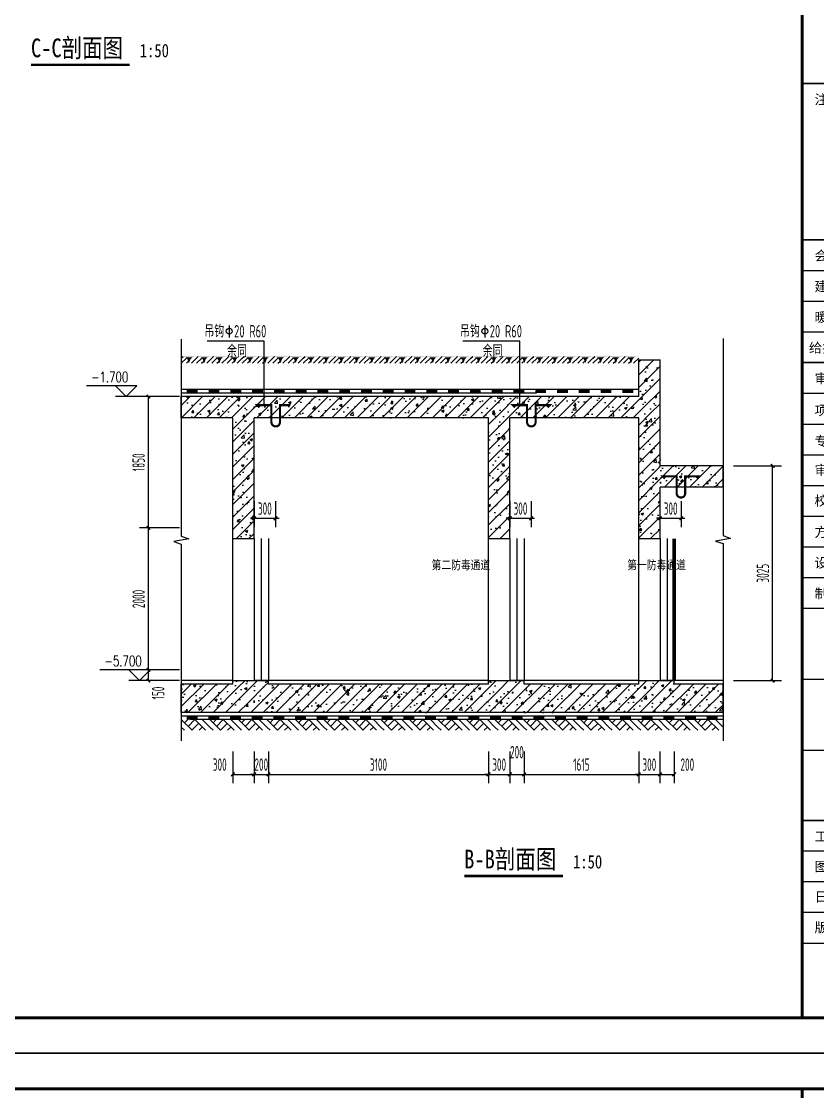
# Model space of a CAD drawing. Extents: x -473190 to 2138458, y -81875 to 2633646.
# Drawn here: x 1333518 to 1344730, y -23014 to -7941 of the extents above; entities that cross this region are included whole.
import ezdxf

# ---------------------------------------------------------------- set-up
doc = ezdxf.new("R2010")
doc.units = 0
doc.header["$LTSCALE"] = 1000
for name, color, linetype in [('$0$填充', 8, 'Continuous'), ('A_PLAN_DETAIL_zx', 41, 'Continuous'), ('DIM_ELEV', 3, 'Continuous'), ('DIM_LEAD', 3, 'Continuous'), ('DIM_SYMB', 3, 'Continuous'), ('ECA_TK', 7, 'Continuous'), ('PUB_DIM', 3, 'Continuous'), ('PUB_HATCH', 8, 'Continuous'), ('PUB_TEXT', 7, 'Continuous'), ('RF-M', 4, 'Continuous'), ('RF-QT', 30, 'Continuous'), ('SURFACE', 6, 'Continuous'), ('tk', 7, 'Continuous'), ('可见线', 7, 'Continuous')]:
    doc.layers.add(name, color=color, linetype=linetype)
doc.layers.add('RF-WZ', color=110, linetype='Continuous', lineweight=0)
doc.styles.add('_TCH_DIM', font='SIMPLEX', dxfattribs={"bigfont": 'GBCBIG'})
doc.styles.add('_TCH_DIM_T3', font='tssdeng.shx', dxfattribs={"width": 0.564706, "bigfont": '@@@tssdchn.shx'})
doc.styles.add('KING-1', font='GBENOR', dxfattribs={"bigfont": 'GBCBIG'})
doc.styles.add('SUNTXT', font='', dxfattribs={"height": 2.5})
doc.styles.add('TYDG_01', font='', dxfattribs={"width": 0.8})
doc.styles.add('TYDG_02', font='TSSDENG', dxfattribs={"width": 0.8, "bigfont": 'TSSDCHN'})
doc.styles.get('SUNTXT').set_extended_font_data('SimSun')
doc.styles.get('TYDG_01').set_extended_font_data('SimSun')
doc.dimstyles.new('_TCH_ARCH&&50', dxfattribs={"dimtxt": 175, "dimasz": 50, "dimexe": 125, "dimexo": 150, "dimgap": 50, "dimtad": 1, "dimdec": 0, "dimzin": 0, "dimdsep": 46, "dimtxsty": '_TCH_DIM_T3', "dimblk": 'ARCHTICK', "dimcen": 0.09, "dimclrt": 7, "dimazin": 2, "dimtfac": 1, "dimtdec": 0, "dimtix": 1, "dimtmove": 2, "dimatfit": 3, "dimfxl": 0, "dimtolj": 1, "dimtzin": 0, "dimarcsym": 0})
pattern_1 = [(45, (-477544.96, -71625.69), (-88.388348, 88.388348), []), (50, (-477544.96, -71625.7), (358.63009, -31.376067), [37.5, -412.5]), (355, (-477544.96, -71625.7), (-69.37567, 376.09607), [30, -330]), (100.4514, (-477515.08, -71628.3), (289.25469, 344.71977), [31.870095, -350.571056]), (46.1842, (-477544.96, -71525.7), (533.62052, -82.75951), [56.25, -618.75]), (96.6356, (-477500.5, -71532.6), (467.33135, 487.05894), [47.80514, -525.8565]), (351.1842, (-477544.96, -71525.7), (467.33097, 487.0593), [45, -495]), (21, (-477494.96, -71550.7), (298.453526, -201.309445), [37.5, -412.5]), (326, (-477494.96, -71550.7), (121.657666, 362.57502), [30, -330]), (71.4514, (-477470.1, -71567.47), (420.111314, 161.26525), [31.870095, -350.571056]), (37.5, (-477544.96, -71625.69), (6.079928, 166.446927), [0, -326, 0, -335, 0, -331.25]), (7.5, (-477544.96, -71625.69), (131.534769, 197.205856), [0, -191, 0, -318.5, 0, -126.25]), (327.5, (-477656.46, -71625.69), (266.911218, -11.277436), [0, -125, 0, -390, 0, -517.5]), (317.5, (-477706.46, -71625.7), (291.593085, 50.05249), [0, -162.5, 0, -259, 0, -367.5])]

# ---------------------------------------------------------------- blocks, each defined once
blk = doc.blocks.new('10B_A1E图框')
blk.add_line((765, 184), (765, 584))
blk.add_line((765, 184), (765, 584))
blk.add_line((765, 184), (765, 584))
at = {"layer": 'ECA_TK'}
for p, q in [((765, 220.51), (831, 220.51)), ((765, 211.86), (831, 211.86)), ((765, 203.21), (831, 203.21)), ((765, 185.91), (831, 185.91)), ((765, 177.26), (831, 177.26)), ((765, 168.61), (831, 168.61)), ((765, 159.96), (831, 159.96)), ((765, 151.31), (831, 151.31)), ((765, 142.66), (831, 142.66)), ((765, 134.01), (831, 134.01)), ((765, 125.36), (831, 125.36)), ((765, 105.36), (831, 105.36)), ((765, 85.36), (831, 85.36)), ((831, 56.92), (765, 56.92)), ((831, 48.27), (765, 48.27)), ((831, 39.62), (765, 39.62)), ((831, 30.97), (765, 30.97))]:
    blk.add_line(p, q, dxfattribs=at)
blk.add_lwpolyline([(0, 0), (841, 0), (841, 594), (0, 594)], close=True, dxfattribs=at)
at = {"layer": 'ECA_TK', "const_width": 0.8}
blk.add_lwpolyline([(831, 10), (831, 584), (18, 584), (18, 10)], close=True, dxfattribs=at)
at = {"layer": 'ECA_TK'}
for points, const_width in [([(765, 10), (765, 584)], 0.8), ([(765, 273.16), (831, 273.16)], 0.5), ([(765, 229.16), (831, 229.16)], 0.5), ([(765, 194.56), (831, 194.56)], 0.5), ([(831, 65.57), (765, 65.57)], 0.5)]:
    blk.add_lwpolyline(points, dxfattribs=dict(at, const_width=const_width))
at = {"layer": 'ECA_TK', "linetype": 'Continuous', "style": 'SUNTXT'}
for s, height, p in [('注册建筑师/注册结构师   资质章', 2.7342, (768.5, 267.3)), ('会签', 2.734, (768.5, 223.3)), ('建筑', 2.734, (768.5, 214.65)), ('暖通', 2.734, (768.5, 206)), ('给排水', 2.734, (766.9, 197.35)), ('审    定', 2.734, (768.5, 188.7)), ('项目负责', 2.734, (768.5, 179.74)), ('专业负责', 2.734, (768.5, 171.09)), ('审    核', 2.734, (768.5, 162.93)), ('校    核', 2.734, (768.5, 154.28)), ('方案设计', 2.734, (768.5, 145.45)), ('设    计', 2.734, (768.5, 136.8)), ('制    图', 2.734, (768.5, 128.15)), ('工号', 2.734, (768.5, 59.71)), ('图号', 2.734, (768.5, 51.23)), ('日期', 2.734, (768.5, 42.72)), ('版本', 2.734, (768.5, 34.07))]:
    blk.add_text(s, height=height, dxfattribs=at).set_placement(p)
blk = doc.blocks.new('_ArchTick')
at = {"color": 0, "linetype": 'ByBlock', "const_width": 0.4}
blk.add_lwpolyline([(-0.5, -0.5), (0.5, 0.5)], dxfattribs=at)
blk = doc.blocks.new('*D1783')
at = {"layer": 'Defpoints', "color": 0, "transparency": 16777216}
for p in [(1343398, -14201), (1344097, -14201), (1343398, -17226)]:
    blk.add_point(p, dxfattribs=at)
at = {"layer": 'PUB_DIM', "color": 0, "lineweight": -2, "transparency": 16777216}
for p, q in [((1343548, -14201), (1344222, -14201)), ((1344097, -17226), (1344097, -14201)), ((1343548, -17226), (1344222, -17226))]:
    blk.add_line(p, q, dxfattribs=at)
at = {"layer": 'PUB_DIM', "color": 0, "lineweight": -2, "transparency": 16777216, "xscale": 50, "yscale": 50, "zscale": 50}
for p, rotation in [((1344097, -14201), 90), ((1344097, -17226), 270)]:
    blk.add_blockref('_ArchTick', p, dxfattribs=dict(at, rotation=rotation))
at = {"layer": 'PUB_DIM', "color": 7, "transparency": 16777216, "insert": (1343960, -15713), "char_height": 175, "attachment_point": 5, "rotation": 90, "style": '_TCH_DIM_T3'}
blk.add_mtext('\\A1;3025', dxfattribs=at)
blk = doc.blocks.new('*D1784')
at = {"layer": 'Defpoints', "color": 0, "transparency": 16777216}
for p in [(1342511, -14550), (1342811, -14550), (1342811, -14940)]:
    blk.add_point(p, dxfattribs=at)
at = {"layer": 'PUB_DIM', "color": 0, "lineweight": -2, "transparency": 16777216}
for p, q in [((1342511, -14700), (1342511, -15065)), ((1342811, -14700), (1342811, -15065)), ((1342511, -14940), (1342461, -14940)), ((1342511, -14940), (1342811, -14940)), ((1342811, -14940), (1342861, -14940))]:
    blk.add_line(p, q, dxfattribs=at)
at = {"layer": 'PUB_DIM', "color": 0, "lineweight": -2, "transparency": 16777216, "xscale": 50, "yscale": 50, "zscale": 50}
blk.add_blockref('_ArchTick', (1342511, -14940), dxfattribs=at)
at = {"layer": 'PUB_DIM', "color": 0, "lineweight": -2, "transparency": 16777216, "xscale": 50, "yscale": 50, "zscale": 50, "rotation": 180}
blk.add_blockref('_ArchTick', (1342811, -14940), dxfattribs=at)
at = {"layer": 'PUB_DIM', "color": 7, "transparency": 16777216, "insert": (1342661, -14803), "char_height": 175, "attachment_point": 5, "style": '_TCH_DIM_T3'}
blk.add_mtext('\\A1;300', dxfattribs=at)
blk = doc.blocks.new('*D2228')
at = {"layer": 'Defpoints', "color": 0, "transparency": 16777216}
for p in [(1340396, -14550), (1340696, -14550), (1340696, -14940)]:
    blk.add_point(p, dxfattribs=at)
at = {"layer": 'PUB_DIM', "color": 0, "lineweight": -2, "transparency": 16777216}
for p, q in [((1340396, -14700), (1340396, -15065)), ((1340696, -14700), (1340696, -15065)), ((1340396, -14940), (1340346, -14940)), ((1340396, -14940), (1340696, -14940)), ((1340696, -14940), (1340746, -14940))]:
    blk.add_line(p, q, dxfattribs=at)
at = {"layer": 'PUB_DIM', "color": 0, "lineweight": -2, "transparency": 16777216, "xscale": 50, "yscale": 50, "zscale": 50}
blk.add_blockref('_ArchTick', (1340396, -14940), dxfattribs=at)
at = {"layer": 'PUB_DIM', "color": 0, "lineweight": -2, "transparency": 16777216, "xscale": 50, "yscale": 50, "zscale": 50, "rotation": 180}
blk.add_blockref('_ArchTick', (1340696, -14940), dxfattribs=at)
at = {"layer": 'PUB_DIM', "color": 7, "transparency": 16777216, "insert": (1340546, -14803), "char_height": 175, "attachment_point": 5, "style": '_TCH_DIM_T3'}
blk.add_mtext('\\A1;300', dxfattribs=at)
blk = doc.blocks.new('*D2229')
at = {"layer": 'Defpoints', "color": 0, "transparency": 16777216}
for p in [(1336796, -14550), (1337096, -14550), (1337096, -14940)]:
    blk.add_point(p, dxfattribs=at)
at = {"layer": 'PUB_DIM', "color": 0, "lineweight": -2, "transparency": 16777216}
for p, q in [((1336796, -14700), (1336796, -15065)), ((1337096, -14700), (1337096, -15065)), ((1336796, -14940), (1336746, -14940)), ((1336796, -14940), (1337096, -14940)), ((1337096, -14940), (1337146, -14940))]:
    blk.add_line(p, q, dxfattribs=at)
at = {"layer": 'PUB_DIM', "color": 0, "lineweight": -2, "transparency": 16777216, "xscale": 50, "yscale": 50, "zscale": 50}
blk.add_blockref('_ArchTick', (1336796, -14940), dxfattribs=at)
at = {"layer": 'PUB_DIM', "color": 0, "lineweight": -2, "transparency": 16777216, "xscale": 50, "yscale": 50, "zscale": 50, "rotation": 180}
blk.add_blockref('_ArchTick', (1337096, -14940), dxfattribs=at)
at = {"layer": 'PUB_DIM', "color": 7, "transparency": 16777216, "insert": (1336946, -14803), "char_height": 175, "attachment_point": 5, "style": '_TCH_DIM_T3'}
blk.add_mtext('\\A1;300', dxfattribs=at)
blk = doc.blocks.new('*D2230')
at = {"layer": 'Defpoints', "color": 0, "transparency": 16777216}
for p in [(1342511, -18076), (1342711, -18076), (1342711, -18546)]:
    blk.add_point(p, dxfattribs=at)
at = {"layer": 'PUB_DIM', "color": 0, "lineweight": -2, "transparency": 16777216}
for p, q in [((1342511, -18226), (1342511, -18671)), ((1342711, -18226), (1342711, -18671)), ((1342511, -18546), (1342711, -18546))]:
    blk.add_line(p, q, dxfattribs=at)
at = {"layer": 'PUB_DIM', "color": 0, "lineweight": -2, "transparency": 16777216, "xscale": 50, "yscale": 50, "zscale": 50, "rotation": 180}
blk.add_blockref('_ArchTick', (1342511, -18546), dxfattribs=at)
at = {"layer": 'PUB_DIM', "color": 0, "lineweight": -2, "transparency": 16777216, "xscale": 50, "yscale": 50, "zscale": 50}
blk.add_blockref('_ArchTick', (1342711, -18546), dxfattribs=at)
at = {"layer": 'PUB_DIM', "color": 7, "transparency": 16777216, "insert": (1342896, -18409), "char_height": 175, "attachment_point": 5, "style": '_TCH_DIM_T3'}
blk.add_mtext('\\A1;200', dxfattribs=at)
blk = doc.blocks.new('*D2231')
at = {"layer": 'Defpoints', "color": 0, "transparency": 16777216}
for p in [(1342211, -18076), (1342511, -18076), (1342511, -18546)]:
    blk.add_point(p, dxfattribs=at)
at = {"layer": 'PUB_DIM', "color": 0, "lineweight": -2, "transparency": 16777216}
for p, q in [((1342211, -18226), (1342211, -18671)), ((1342511, -18226), (1342511, -18671)), ((1342211, -18546), (1342161, -18546)), ((1342211, -18546), (1342511, -18546)), ((1342511, -18546), (1342561, -18546))]:
    blk.add_line(p, q, dxfattribs=at)
at = {"layer": 'PUB_DIM', "color": 0, "lineweight": -2, "transparency": 16777216, "xscale": 50, "yscale": 50, "zscale": 50}
blk.add_blockref('_ArchTick', (1342211, -18546), dxfattribs=at)
at = {"layer": 'PUB_DIM', "color": 0, "lineweight": -2, "transparency": 16777216, "xscale": 50, "yscale": 50, "zscale": 50, "rotation": 180}
blk.add_blockref('_ArchTick', (1342511, -18546), dxfattribs=at)
at = {"layer": 'PUB_DIM', "color": 7, "transparency": 16777216, "insert": (1342361, -18409), "char_height": 175, "attachment_point": 5, "style": '_TCH_DIM_T3'}
blk.add_mtext('\\A1;300', dxfattribs=at)
blk = doc.blocks.new('*D2232')
at = {"layer": 'Defpoints', "color": 0, "transparency": 16777216}
for p in [(1340596, -18076), (1342211, -18076), (1342211, -18546)]:
    blk.add_point(p, dxfattribs=at)
at = {"layer": 'PUB_DIM', "color": 0, "lineweight": -2, "transparency": 16777216}
for p, q in [((1340596, -18226), (1340596, -18671)), ((1342211, -18226), (1342211, -18671)), ((1340596, -18546), (1342211, -18546))]:
    blk.add_line(p, q, dxfattribs=at)
at = {"layer": 'PUB_DIM', "color": 0, "lineweight": -2, "transparency": 16777216, "xscale": 50, "yscale": 50, "zscale": 50, "rotation": 180}
blk.add_blockref('_ArchTick', (1340596, -18546), dxfattribs=at)
at = {"layer": 'PUB_DIM', "color": 0, "lineweight": -2, "transparency": 16777216, "xscale": 50, "yscale": 50, "zscale": 50}
blk.add_blockref('_ArchTick', (1342211, -18546), dxfattribs=at)
at = {"layer": 'PUB_DIM', "color": 7, "transparency": 16777216, "insert": (1341404, -18409), "char_height": 175, "attachment_point": 5, "style": '_TCH_DIM_T3'}
blk.add_mtext('\\A1;1615', dxfattribs=at)
blk = doc.blocks.new('*D2233')
at = {"layer": 'Defpoints', "color": 0, "transparency": 16777216}
for p in [(1340396, -18076), (1340596, -18076), (1340596, -18546)]:
    blk.add_point(p, dxfattribs=at)
at = {"layer": 'PUB_DIM', "color": 0, "lineweight": -2, "transparency": 16777216}
for p, q in [((1340396, -18226), (1340396, -18671)), ((1340596, -18226), (1340596, -18671)), ((1340396, -18546), (1340596, -18546))]:
    blk.add_line(p, q, dxfattribs=at)
at = {"layer": 'PUB_DIM', "color": 0, "lineweight": -2, "transparency": 16777216, "xscale": 50, "yscale": 50, "zscale": 50, "rotation": 180}
blk.add_blockref('_ArchTick', (1340396, -18546), dxfattribs=at)
at = {"layer": 'PUB_DIM', "color": 0, "lineweight": -2, "transparency": 16777216, "xscale": 50, "yscale": 50, "zscale": 50}
blk.add_blockref('_ArchTick', (1340596, -18546), dxfattribs=at)
at = {"layer": 'PUB_DIM', "color": 7, "transparency": 16777216, "insert": (1340496, -18234), "char_height": 175, "attachment_point": 5, "style": '_TCH_DIM_T3'}
blk.add_mtext('\\A1;200', dxfattribs=at)
blk = doc.blocks.new('*D2234')
at = {"layer": 'Defpoints', "color": 0, "transparency": 16777216}
for p in [(1340096, -18076), (1340396, -18076), (1340396, -18546)]:
    blk.add_point(p, dxfattribs=at)
at = {"layer": 'PUB_DIM', "color": 0, "lineweight": -2, "transparency": 16777216}
for p, q in [((1340096, -18226), (1340096, -18671)), ((1340396, -18226), (1340396, -18671)), ((1340096, -18546), (1340046, -18546)), ((1340096, -18546), (1340396, -18546)), ((1340396, -18546), (1340446, -18546))]:
    blk.add_line(p, q, dxfattribs=at)
at = {"layer": 'PUB_DIM', "color": 0, "lineweight": -2, "transparency": 16777216, "xscale": 50, "yscale": 50, "zscale": 50}
blk.add_blockref('_ArchTick', (1340096, -18546), dxfattribs=at)
at = {"layer": 'PUB_DIM', "color": 0, "lineweight": -2, "transparency": 16777216, "xscale": 50, "yscale": 50, "zscale": 50, "rotation": 180}
blk.add_blockref('_ArchTick', (1340396, -18546), dxfattribs=at)
at = {"layer": 'PUB_DIM', "color": 7, "transparency": 16777216, "insert": (1340246, -18409), "char_height": 175, "attachment_point": 5, "style": '_TCH_DIM_T3'}
blk.add_mtext('\\A1;300', dxfattribs=at)
blk = doc.blocks.new('*D2235')
at = {"layer": 'Defpoints', "color": 0, "transparency": 16777216}
for p in [(1336996, -18076), (1340096, -18076), (1340096, -18546)]:
    blk.add_point(p, dxfattribs=at)
at = {"layer": 'PUB_DIM', "color": 0, "lineweight": -2, "transparency": 16777216}
for p, q in [((1336996, -18226), (1336996, -18671)), ((1340096, -18226), (1340096, -18671)), ((1336996, -18546), (1340096, -18546))]:
    blk.add_line(p, q, dxfattribs=at)
at = {"layer": 'PUB_DIM', "color": 0, "lineweight": -2, "transparency": 16777216, "xscale": 50, "yscale": 50, "zscale": 50, "rotation": 180}
blk.add_blockref('_ArchTick', (1336996, -18546), dxfattribs=at)
at = {"layer": 'PUB_DIM', "color": 0, "lineweight": -2, "transparency": 16777216, "xscale": 50, "yscale": 50, "zscale": 50}
blk.add_blockref('_ArchTick', (1340096, -18546), dxfattribs=at)
at = {"layer": 'PUB_DIM', "color": 7, "transparency": 16777216, "insert": (1338546, -18409), "char_height": 175, "attachment_point": 5, "style": '_TCH_DIM_T3'}
blk.add_mtext('\\A1;3100', dxfattribs=at)
blk = doc.blocks.new('*D2236')
at = {"layer": 'Defpoints', "color": 0, "transparency": 16777216}
for p in [(1336796, -18076), (1336996, -18076), (1336996, -18546)]:
    blk.add_point(p, dxfattribs=at)
at = {"layer": 'PUB_DIM', "color": 0, "lineweight": -2, "transparency": 16777216}
for p, q in [((1336796, -18226), (1336796, -18671)), ((1336996, -18226), (1336996, -18671)), ((1336796, -18546), (1336746, -18546)), ((1336796, -18546), (1336996, -18546)), ((1336996, -18546), (1337046, -18546))]:
    blk.add_line(p, q, dxfattribs=at)
at = {"layer": 'PUB_DIM', "color": 0, "lineweight": -2, "transparency": 16777216, "xscale": 50, "yscale": 50, "zscale": 50}
blk.add_blockref('_ArchTick', (1336796, -18546), dxfattribs=at)
at = {"layer": 'PUB_DIM', "color": 0, "lineweight": -2, "transparency": 16777216, "xscale": 50, "yscale": 50, "zscale": 50, "rotation": 180}
blk.add_blockref('_ArchTick', (1336996, -18546), dxfattribs=at)
at = {"layer": 'PUB_DIM', "color": 7, "transparency": 16777216, "insert": (1336896, -18409), "char_height": 175, "attachment_point": 5, "style": '_TCH_DIM_T3'}
blk.add_mtext('\\A1;200', dxfattribs=at)
blk = doc.blocks.new('*D2237')
at = {"layer": 'Defpoints', "color": 0, "transparency": 16777216}
for p in [(1336496, -18076), (1336796, -18076), (1336796, -18546)]:
    blk.add_point(p, dxfattribs=at)
at = {"layer": 'PUB_DIM', "color": 0, "lineweight": -2, "transparency": 16777216}
for p, q in [((1336496, -18226), (1336496, -18671)), ((1336796, -18226), (1336796, -18671)), ((1336496, -18546), (1336796, -18546))]:
    blk.add_line(p, q, dxfattribs=at)
at = {"layer": 'PUB_DIM', "color": 0, "lineweight": -2, "transparency": 16777216, "xscale": 50, "yscale": 50, "zscale": 50, "rotation": 180}
blk.add_blockref('_ArchTick', (1336496, -18546), dxfattribs=at)
at = {"layer": 'PUB_DIM', "color": 0, "lineweight": -2, "transparency": 16777216, "xscale": 50, "yscale": 50, "zscale": 50}
blk.add_blockref('_ArchTick', (1336796, -18546), dxfattribs=at)
at = {"layer": 'PUB_DIM', "color": 7, "transparency": 16777216, "insert": (1336311, -18409), "char_height": 175, "attachment_point": 5, "style": '_TCH_DIM_T3'}
blk.add_mtext('\\A1;300', dxfattribs=at)
blk = doc.blocks.new('*D2238')
at = {"layer": 'Defpoints', "color": 0, "transparency": 16777216}
for p in [(1335306, -13226), (1335896, -13226), (1335896, -15076)]:
    blk.add_point(p, dxfattribs=at)
at = {"layer": 'PUB_DIM', "color": 0, "lineweight": -2, "transparency": 16777216}
for p, q in [((1335746, -13226), (1335181, -13226)), ((1335306, -15076), (1335306, -13226)), ((1335746, -15076), (1335181, -15076))]:
    blk.add_line(p, q, dxfattribs=at)
at = {"layer": 'PUB_DIM', "color": 0, "lineweight": -2, "transparency": 16777216, "xscale": 50, "yscale": 50, "zscale": 50}
for p, rotation in [((1335306, -13226), 90), ((1335306, -15076), 270)]:
    blk.add_blockref('_ArchTick', p, dxfattribs=dict(at, rotation=rotation))
at = {"layer": 'PUB_DIM', "color": 7, "transparency": 16777216, "insert": (1335169, -14151), "char_height": 175, "attachment_point": 5, "rotation": 90, "style": '_TCH_DIM_T3'}
blk.add_mtext('\\A1;1850', dxfattribs=at)
blk = doc.blocks.new('*D2239')
at = {"layer": 'Defpoints', "color": 0, "transparency": 16777216}
for p in [(1335306, -15076), (1335896, -15076), (1335896, -17076)]:
    blk.add_point(p, dxfattribs=at)
at = {"layer": 'PUB_DIM', "color": 0, "lineweight": -2, "transparency": 16777216}
for p, q in [((1335746, -15076), (1335181, -15076)), ((1335306, -17076), (1335306, -15076)), ((1335746, -17076), (1335181, -17076))]:
    blk.add_line(p, q, dxfattribs=at)
at = {"layer": 'PUB_DIM', "color": 0, "lineweight": -2, "transparency": 16777216, "xscale": 50, "yscale": 50, "zscale": 50}
for p, rotation in [((1335306, -15076), 90), ((1335306, -17076), 270)]:
    blk.add_blockref('_ArchTick', p, dxfattribs=dict(at, rotation=rotation))
at = {"layer": 'PUB_DIM', "color": 7, "transparency": 16777216, "insert": (1335169, -16076), "char_height": 175, "attachment_point": 5, "rotation": 90, "style": '_TCH_DIM_T3'}
blk.add_mtext('\\A1;2000', dxfattribs=at)
blk = doc.blocks.new('*D2240')
at = {"layer": 'Defpoints', "color": 0, "transparency": 16777216}
for p in [(1335306, -17076), (1335896, -17076), (1335896, -17226)]:
    blk.add_point(p, dxfattribs=at)
at = {"layer": 'PUB_DIM', "color": 0, "lineweight": -2, "transparency": 16777216}
for p, q in [((1335746, -17076), (1335181, -17076)), ((1335306, -17226), (1335306, -17076)), ((1335746, -17226), (1335181, -17226))]:
    blk.add_line(p, q, dxfattribs=at)
at = {"layer": 'PUB_DIM', "color": 0, "lineweight": -2, "transparency": 16777216, "xscale": 50, "yscale": 50, "zscale": 50}
for p, rotation in [((1335306, -17076), 90), ((1335306, -17226), 270)]:
    blk.add_blockref('_ArchTick', p, dxfattribs=dict(at, rotation=rotation))
at = {"layer": 'PUB_DIM', "color": 7, "transparency": 16777216, "insert": (1335444, -17401), "char_height": 175, "attachment_point": 5, "rotation": 90, "style": '_TCH_DIM_T3'}
blk.add_mtext('\\A1;150', dxfattribs=at)
blk = doc.blocks.new('$LinePat$防水层2')
at = {"color": 0}
blk.add_line((0, 0), (600, 0), dxfattribs=at)
blk.add_solid([(150, 0), (450, 0), (150, -100), (450, -100)], dxfattribs=at)
blk = doc.blocks.new('$LinePat$素土夯实')
at = {"color": 0}
for p, q in [((0, -210), (210, 0)), ((120, -300), (420, 0)), ((420, 0), (608, -188)), ((495, -300), (795, 0)), ((615, 0), (705, -90)), ((210, -210), (300, -300)), ((315, -105), (502, -293)), ((705, -300), (795, -210))]:
    blk.add_line(p, q, dxfattribs=at)
blk = doc.blocks.new('$LinePat$自然土壤')
at = {"color": 0}
for p, q in [((0, -90), (71, -19)), ((0, -300), (211, -89)), ((210, -300), (286, -224)), ((420, -300), (630, -90))]:
    blk.add_line(p, q, dxfattribs=at)
for points in [[(0, 0), (630, 0), (168, -45), (462, -45)], [(168, -45), (462, -45), (252, -132), (378, -132)], [(252, -132), (378, -132), (315, -300)]]:
    blk.add_solid(points, dxfattribs=at)

msp = doc.modelspace()

# ---------------------------------------------------------------- hatches: boundary and pattern name
at = {"layer": 'PUB_HATCH'}
h = msp.add_hatch(dxfattribs=at)
h.set_pattern_fill('钢筋混凝土', color=256, scale=50, style=0)
h.set_pattern_definition(pattern_1)
h.paths.add_polyline_path([(1342311.2, -13425.8), (1342511.2, -13525.8), (1342511.2, -12705.6), (1342211.2, -12705.6), (1342211.2, -13225.8)])
h = msp.add_hatch(dxfattribs=at)
h.set_pattern_fill('钢筋混凝土', color=256, scale=50, style=0)
h.set_pattern_definition(pattern_1)
h.paths.add_polyline_path([(1336596.1, -13425.8), (1336496.1, -13225.8), (1335770.1, -13225.8), (1335770.1, -13525.8), (1336496.1, -13525.8)])
h = msp.add_hatch(dxfattribs=at)
h.set_pattern_fill('钢筋混凝土', color=256, scale=50, style=0)
h.set_pattern_definition(pattern_1)
h.paths.add_polyline_path([(1340196.1, -13425.8), (1340096.1, -13225.8), (1336496.1, -13225.8), (1336596.1, -13425.8), (1336796.1, -13525.8), (1340096.1, -13525.8)])
h = msp.add_hatch(dxfattribs=at)
h.set_pattern_fill('钢筋混凝土', color=256, scale=50, style=0)
h.set_pattern_definition(pattern_1)
h.paths.add_polyline_path([(1342311.2, -13425.8), (1342211.2, -13225.8), (1340096.1, -13225.8), (1340196.1, -13425.8), (1340396.1, -13525.8), (1342211.2, -13525.8)])
h = msp.add_hatch(dxfattribs=at)
h.set_pattern_fill('钢筋混凝土', color=256, scale=50, style=0)
h.set_pattern_definition(pattern_1)
h.paths.add_polyline_path([(1336796.1, -15225.8), (1336796.1, -13525.8), (1336596.1, -13425.8), (1336496.1, -13525.8), (1336496.1, -15225.8)])
h = msp.add_hatch(dxfattribs=at)
h.set_pattern_fill('钢筋混凝土', color=256, scale=50, style=0)
h.set_pattern_definition(pattern_1)
h.paths.add_polyline_path([(1340396.1, -15225.8), (1340396.1, -13525.8), (1340196.1, -13425.8), (1340096.1, -13525.8), (1340096.1, -15225.8)])
h = msp.add_hatch(dxfattribs=at)
h.set_pattern_fill('钢筋混凝土', color=256, scale=50, style=0)
h.set_pattern_definition(pattern_1)
h.paths.add_polyline_path([(1342411.2, -14400.8), (1342511.2, -14200.8), (1342511.2, -13525.8), (1342311.2, -13425.8), (1342211.2, -13525.8), (1342211.2, -14500.8)])
h = msp.add_hatch(dxfattribs=at)
h.set_pattern_fill('钢筋混凝土', color=256, scale=50, style=0)
h.set_pattern_definition(pattern_1)
h.paths.add_polyline_path([(1343398.4, -14200.8), (1342511.2, -14200.8), (1342411.2, -14400.8), (1342511.2, -14500.8), (1343398.4, -14500.8)])
h = msp.add_hatch(dxfattribs=at)
h.set_pattern_fill('钢筋混凝土', color=256, scale=50, style=0)
h.set_pattern_definition(pattern_1)
h.paths.add_polyline_path([(1342511.2, -15225.8), (1342511.2, -14500.8), (1342411.2, -14400.8), (1342211.2, -14500.8), (1342211.2, -15225.8)])
h = msp.add_hatch(dxfattribs=at)
h.set_pattern_fill('钢筋混凝土', color=256, scale=50, style=0)
h.set_pattern_definition(pattern_1)
h.paths.add_polyline_path([(1336729.4, -17409.1), (1336496.1, -17275.8), (1335770.1, -17275.8), (1335770.1, -17675.8), (1336696.1, -17675.8)])
h = msp.add_hatch(dxfattribs=at)
h.set_pattern_fill('钢筋混凝土', color=256, scale=50, style=0)
h.set_pattern_definition(pattern_1)
h.paths.add_polyline_path([(1336729.4, -17409.1), (1336996.1, -17275.8), (1336996.1, -17225.8), (1336496.1, -17225.8), (1336496.1, -17275.8)])
h = msp.add_hatch(dxfattribs=at)
h.set_pattern_fill('钢筋混凝土', color=256, scale=50, style=0)
h.set_pattern_definition(pattern_1)
h.paths.add_polyline_path([(1340329.4, -17409.1), (1340096.1, -17275.8), (1336996.1, -17275.8), (1336729.4, -17409.1), (1336696.1, -17675.8), (1340296.1, -17675.8)])
h = msp.add_hatch(dxfattribs=at)
h.set_pattern_fill('钢筋混凝土', color=256, scale=50, style=0)
h.set_pattern_definition(pattern_1)
h.paths.add_polyline_path([(1340329.4, -17409.1), (1340596.1, -17275.8), (1340596.1, -17225.8), (1340096.1, -17225.8), (1340096.1, -17275.8)])
h = msp.add_hatch(dxfattribs=at)
h.set_pattern_fill('钢筋混凝土', color=256, scale=50, style=0)
h.set_pattern_definition(pattern_1)
h.paths.add_polyline_path([(1342444.6, -17409.1), (1342211.2, -17275.8), (1340596.1, -17275.8), (1340329.4, -17409.1), (1340296.1, -17675.8), (1342411.2, -17675.8)])
h = msp.add_hatch(dxfattribs=at)
h.set_pattern_fill('钢筋混凝土', color=256, scale=50, style=0)
h.set_pattern_definition(pattern_1)
h.paths.add_polyline_path([(1342444.6, -17409.1), (1342711.2, -17275.8), (1342711.2, -17225.8), (1342211.2, -17225.8), (1342211.2, -17275.8)])
h = msp.add_hatch(dxfattribs=at)
h.set_pattern_fill('钢筋混凝土', color=256, scale=50, style=0)
h.set_pattern_definition(pattern_1)
h.paths.add_polyline_path([(1343398.4, -17275.8), (1342711.2, -17275.8), (1342444.6, -17409.1), (1342411.2, -17675.8), (1343398.4, -17675.8)])

# ---------------------------------------------------------------- linework, layer by layer
at = {"layer": 'A_PLAN_DETAIL_zx', "const_width": 30}
for points in [[(1337307.3, -13346.6), (1337299, -13345.8), (1337159, -13345.8), (1337159, -13585.8, -1), (1337039, -13585.8), (1337039, -13345.8), (1336839, -13345.8), (1336871.2, -13379)], [(1340926.9, -13379), (1340959, -13345.8), (1340759, -13345.8), (1340759, -13585.8, -1), (1340639, -13585.8), (1340639, -13345.8), (1340439, -13345.8), (1340471.2, -13379)], [(1343034.1, -14380.4), (1343066.3, -14347.2), (1342866.3, -14347.2), (1342866.3, -14587.2, -1), (1342746.3, -14587.2), (1342746.3, -14347.2), (1342546.3, -14347.2), (1342578.5, -14380.4)]]:
    msp.add_lwpolyline(points, format="xyb", dxfattribs=at)
at = {"layer": 'DIM_ELEV'}
for p, q in [((1335145.3, -13075.8), (1334436.9, -13075.8)), ((1334995.3, -13225.8), (1334845.3, -13075.8)), ((1334995.3, -13225.8), (1335145.3, -13075.8)), ((1335345.3, -13225.8), (1334845.3, -13225.8)), ((1335331, -17075.8), (1334622.6, -17075.8)), ((1335181, -17225.8), (1335031, -17075.8)), ((1335181, -17225.8), (1335331, -17075.8)), ((1335531, -17225.8), (1335031, -17225.8))]:
    msp.add_line(p, q, dxfattribs=at)
at = {"layer": 'DIM_LEAD'}
for p, q in [((1336939, -12444.8), (1336135.4, -12444.8)), ((1336939, -13345.8), (1336939, -12444.8)), ((1336939, -13345.8), (1336939, -12444.8)), ((1340539, -12444.8), (1339735.4, -12444.8)), ((1340539, -13345.8), (1340539, -12444.8)), ((1340539, -13345.8), (1340539, -12444.8))]:
    msp.add_line(p, q, dxfattribs=at)
at = {"layer": 'DIM_LEAD', "const_width": 20}
for points in [[(1336939, -13355.8, 1), (1336939, -13335.8, 1)], [(1336939, -13355.8, 1), (1336939, -13335.8, 1)], [(1340539, -13355.8, 1), (1340539, -13335.8, 1)], [(1340539, -13355.8, 1), (1340539, -13335.8, 1)]]:
    msp.add_lwpolyline(points, format="xyb", close=True, dxfattribs=at)
at = {"layer": 'DIM_SYMB', "lineweight": -3, "const_width": 35}
msp.add_lwpolyline([(1333652.9, -8553.1), (1335044.9, -8553.1)], dxfattribs=at)
at = {"layer": 'DIM_SYMB'}
for points in [[(1335770.1, -12417.6), (1335770.1, -15190.4), (1335875.1, -15228.7), (1335665.1, -15265.7), (1335770.1, -15302.9), (1335770.1, -18075.8)], [(1343398.4, -12405.2), (1343398.4, -15184.2), (1343503.4, -15222.5), (1343293.4, -15259.5), (1343398.4, -15296.7), (1343398.4, -18075.8)]]:
    msp.add_lwpolyline(points, dxfattribs=at)
at = {"layer": 'DIM_SYMB', "const_width": 35}
msp.add_lwpolyline([(1339753.8, -19978.8), (1341145.9, -19978.8)], dxfattribs=at)
at = {"layer": 'PUB_TEXT'}
for p, q in [((1336444.4, -12226), (1336444.4, -12392.3)), ((1340044.4, -12226), (1340044.4, -12392.3))]:
    msp.add_line(p, q, dxfattribs=at)
for centre in [(1336444.4, -12304.8), (1340044.4, -12304.8)]:
    msp.add_circle(centre, 42, dxfattribs=at)
at = {"layer": 'RF-M'}
for p, q in [((1336496.1, -17225.8), (1336496.1, -15225.8)), ((1336796.1, -15225.8), (1336796.1, -17225.8)), ((1336896.1, -15225.8), (1336896.1, -17225.8)), ((1336996.1, -15225.8), (1336996.1, -17225.8)), ((1340096.1, -17225.8), (1340096.1, -15225.8)), ((1340396.1, -15225.8), (1340396.1, -17225.8)), ((1340496.1, -15225.8), (1340496.1, -17225.8)), ((1340596.1, -15225.8), (1340596.1, -17075.8)), ((1340596.1, -15225.8), (1340596.1, -17225.8)), ((1342211.2, -17225.8), (1342211.2, -15225.8)), ((1342511.2, -15225.8), (1342511.2, -17225.8)), ((1342611.2, -15225.8), (1342611.2, -17225.8))]:
    msp.add_line(p, q, dxfattribs=at)
at = {"layer": 'RF-M', "const_width": 50}
msp.add_lwpolyline([(1342711.2, -15225.8), (1342711.2, -17225.8)], dxfattribs=at)
at = {"layer": 'RF-QT'}
for p, q in [((1342211.2, -13225.8), (1342211.2, -12705.6)), ((1342211.2, -12705.6), (1342511.2, -12705.6)), ((1342511.2, -13525.8), (1342511.2, -12705.6)), ((1336496.1, -13225.8), (1335770.1, -13225.8)), ((1335770.1, -13525.8), (1335770.1, -13225.8)), ((1340096.1, -13225.8), (1336496.1, -13225.8)), ((1342211.2, -13225.8), (1340096.1, -13225.8)), ((1336496.1, -13525.8), (1335770.1, -13525.8)), ((1336496.1, -15225.8), (1336496.1, -13525.8)), ((1336796.1, -15225.8), (1336796.1, -13525.8)), ((1340096.1, -13525.8), (1336796.1, -13525.8)), ((1340096.1, -15225.8), (1340096.1, -13525.8)), ((1340396.1, -15225.8), (1340396.1, -13525.8)), ((1342211.2, -13525.8), (1340396.1, -13525.8)), ((1342211.2, -14500.8), (1342211.2, -13525.8)), ((1342511.2, -14200.8), (1342511.2, -13525.8)), ((1343398.4, -14200.8), (1342511.2, -14200.8)), ((1343398.4, -14500.8), (1343398.4, -14200.8)), ((1342211.2, -15225.8), (1342211.2, -14500.8)), ((1342511.2, -15225.8), (1342511.2, -14500.8)), ((1343398.4, -14500.8), (1342511.2, -14500.8)), ((1336496.1, -15225.8), (1336796.1, -15225.8)), ((1340096.1, -15225.8), (1340396.1, -15225.8)), ((1342211.2, -15225.8), (1342511.2, -15225.8)), ((1336496.1, -17275.8), (1335770.1, -17275.8)), ((1335770.1, -17675.8), (1335770.1, -17275.8)), ((1336496.1, -17275.8), (1336496.1, -17225.8)), ((1336496.1, -17225.8), (1336996.1, -17225.8)), ((1336996.1, -17275.8), (1336996.1, -17225.8)), ((1340096.1, -17275.8), (1336996.1, -17275.8)), ((1340096.1, -17275.8), (1340096.1, -17225.8)), ((1340096.1, -17225.8), (1340596.1, -17225.8)), ((1340596.1, -17275.8), (1340596.1, -17225.8)), ((1342211.2, -17275.8), (1340596.1, -17275.8)), ((1342211.2, -17275.8), (1342211.2, -17225.8)), ((1342211.2, -17225.8), (1342711.2, -17225.8)), ((1342711.2, -17275.8), (1342711.2, -17225.8)), ((1343398.4, -17275.8), (1342711.2, -17275.8)), ((1343398.4, -17675.8), (1343398.4, -17275.8)), ((1336696.1, -17675.8), (1335770.1, -17675.8)), ((1340296.1, -17675.8), (1336696.1, -17675.8)), ((1342411.2, -17675.8), (1340296.1, -17675.8)), ((1343398.4, -17675.8), (1342411.2, -17675.8))]:
    msp.add_line(p, q, dxfattribs=at)
at = {"layer": 'SURFACE'}
for points in [[(1340770.1, -13175.8), (1335770.1, -13175.8)], [(1343398.4, -17725.8), (1335896.1, -17725.8)], [(1343398.4, -17775.8), (1335896.1, -17775.8)]]:
    msp.add_lwpolyline(points, dxfattribs=at)
at = {"layer": '可见线'}
for p, q in [((1336496.1, -17225.8), (1335770.1, -17225.8)), ((1340096.1, -17225.8), (1336796.1, -17225.8)), ((1342211.2, -17225.8), (1340396.1, -17225.8)), ((1343398.4, -17225.8), (1342511.2, -17225.8))]:
    msp.add_line(p, q, dxfattribs=at)

# ---------------------------------------------------------------- block references
at = {"layer": '$0$填充', "xscale": -0.5050198532855031, "yscale": 0.5, "zscale": 0.5, "rotation": 359.9999999904337}
for p in [(1336171.6, -17775.8), (1336573.1, -17775.8), (1336974.6, -17775.8), (1337376.1, -17775.8), (1337777.6, -17775.8), (1338179, -17775.8), (1338580.5, -17775.8), (1338982, -17775.8), (1339383.5, -17775.8), (1339785, -17775.8), (1340186.5, -17775.8), (1340588, -17775.8), (1340989.5, -17775.8), (1341391, -17775.8), (1341792.5, -17775.8), (1342193.9, -17775.8), (1342595.4, -17775.8), (1342996.9, -17775.8), (1343398.4, -17775.8)]:
    msp.add_blockref('$LinePat$素土夯实', p, dxfattribs=at)
at = {"layer": 'SURFACE', "color": 8, "xscale": 0.3408008177335538, "yscale": 0.3333333333333333, "zscale": 0.3333333333333333, "rotation": 359.9999999824896}
for p in [(1335770.1, -12655.6), (1335984.8, -12655.6), (1336199.5, -12655.6), (1336414.2, -12655.6), (1336628.9, -12655.6), (1336843.6, -12655.6), (1337058.3, -12655.6), (1337273, -12655.6), (1337487.7, -12655.6), (1337702.4, -12655.6), (1337917.1, -12655.6), (1338131.8, -12655.6), (1338346.6, -12655.6), (1338561.3, -12655.6), (1338776, -12655.6), (1338990.7, -12655.6), (1339205.4, -12655.6), (1339420.1, -12655.6), (1339634.8, -12655.6), (1339849.5, -12655.6), (1340064.2, -12655.6), (1340278.9, -12655.6), (1340493.6, -12655.6), (1340708.3, -12655.6), (1340923, -12655.6), (1341137.7, -12655.6), (1341352.4, -12655.6), (1341567.1, -12655.6), (1341781.8, -12655.6), (1341996.5, -12655.6)]:
    msp.add_blockref('$LinePat$自然土壤', p, dxfattribs=at)
at = {"layer": 'SURFACE', "yscale": 0.5, "zscale": 0.5}
for p, xscale, rotation in [((1336076.8, -13125.8), -0.5112012266091788, 359.9999999824869), ((1336383.5, -13125.8), -0.5112012266091788, 359.9999999824869), ((1336690.3, -13125.8), -0.5112012266091788, 359.9999999824869), ((1336997, -13125.8), -0.5112012266091788, 359.9999999824869), ((1337303.7, -13125.8), -0.5112012266091788, 359.9999999824869), ((1337610.4, -13125.8), -0.5112012266091788, 359.9999999824869), ((1337917.1, -13125.8), -0.5112012266091788, 359.9999999824869), ((1338223.9, -13125.8), -0.5112012266091788, 359.9999999824869), ((1338530.6, -13125.8), -0.5112012266091788, 359.9999999824869), ((1338837.3, -13125.8), -0.5112012266091788, 359.9999999824869), ((1339144, -13125.8), -0.5112012266091788, 359.9999999824869), ((1339450.7, -13125.8), -0.5112012266091788, 359.9999999824869), ((1339757.5, -13125.8), -0.5112012266091788, 359.9999999824869), ((1340064.2, -13125.8), -0.5112012266091788, 359.9999999824869), ((1340370.9, -13125.8), -0.5112012266091788, 359.9999999824869), ((1340677.6, -13125.8), -0.5112012266091788, 359.9999999824869), ((1340984.3, -13125.8), -0.5112012266091788, 359.9999999824869), ((1341291.1, -13125.8), -0.5112012266091788, 359.9999999824869), ((1341597.8, -13125.8), -0.5112012266091788, 359.9999999824869), ((1341904.5, -13125.8), -0.5112012266091788, 359.9999999824869), ((1342211.2, -13125.8), -0.5112012266091788, 359.9999999824869), ((1336075.2, -17725.8), -0.5085549922590454, 359.9999999904337), ((1336380.4, -17725.8), -0.5085549922590454, 359.9999999904337), ((1336685.5, -17725.8), -0.5085549922590454, 359.9999999904337), ((1336990.6, -17725.8), -0.5085549922590454, 359.9999999904337), ((1337295.8, -17725.8), -0.5085549922590454, 359.9999999904337), ((1337600.9, -17725.8), -0.5085549922590454, 359.9999999904337), ((1337906, -17725.8), -0.5085549922590454, 359.9999999904337), ((1338211.2, -17725.8), -0.5085549922590454, 359.9999999904337), ((1338516.3, -17725.8), -0.5085549922590454, 359.9999999904337), ((1338821.4, -17725.8), -0.5085549922590454, 359.9999999904337), ((1339126.6, -17725.8), -0.5085549922590454, 359.9999999904337), ((1339431.7, -17725.8), -0.5085549922590454, 359.9999999904337), ((1339736.8, -17725.8), -0.5085549922590454, 359.9999999904337), ((1340042, -17725.8), -0.5085549922590454, 359.9999999904337), ((1340347.1, -17725.8), -0.5085549922590454, 359.9999999904337), ((1340652.2, -17725.8), -0.5085549922590454, 359.9999999904337), ((1340957.4, -17725.8), -0.5085549922590454, 359.9999999904337), ((1341262.5, -17725.8), -0.5085549922590454, 359.9999999904337), ((1341567.6, -17725.8), -0.5085549922590454, 359.9999999904337), ((1341872.8, -17725.8), -0.5085549922590454, 359.9999999904337), ((1342177.9, -17725.8), -0.5085549922590454, 359.9999999904337), ((1342483, -17725.8), -0.5085549922590454, 359.9999999904337), ((1342788.2, -17725.8), -0.5085549922590454, 359.9999999904337), ((1343093.3, -17725.8), -0.5085549922590454, 359.9999999904337), ((1343398.4, -17725.8), -0.5085549922590454, 359.9999999904337)]:
    msp.add_blockref('$LinePat$防水层2', p, dxfattribs=dict(at, xscale=xscale, rotation=rotation))
at = {"layer": 'tk', "xscale": 50, "yscale": 50, "zscale": 50}
for p in [(1306263.1, -22474.7), (1306263.1, -52174.7)]:
    msp.add_blockref('10B_A1E图框', p, dxfattribs=at)

# ---------------------------------------------------------------- texts
at = {"layer": 'PUB_TEXT'}
for s, height, style, width, p in [('C-C剖面图', 264.35, 'TYDG_01', 0.8, (1333652.9, -8446.1)), ('1:50', 188.82, 'TYDG_01', 0.8, (1335184.9, -8446.1)), ('吊钩', 175, 'TYDG_02', 0.8, (1336094.4, -12392.3)), ('吊钩', 175, 'TYDG_02', 0.8, (1339694.4, -12392.3)), ('20 R60', 175, 'TYDG_02', 0.64, (1336514.4, -12392.3)), ('20 R60', 175, 'TYDG_02', 0.64, (1340114.4, -12392.3)), ('余同', 175, 'TYDG_02', 0.8, (1336413.7, -12672.3)), ('余同', 175, 'TYDG_02', 0.8, (1340013.7, -12672.3)), ('-1.700', 148.75, '_TCH_DIM', 0.705882, (1334501.4, -13023.3)), ('-5.700', 148.75, '_TCH_DIM', 0.705882, (1334690.1, -17023.3)), ('B-B剖面图', 264.35, 'TYDG_01', 0.8, (1339753.8, -19871.9)), ('1:50', 188.82, 'TYDG_01', 0.8, (1341285.9, -19871.9))]:
    msp.add_text(s, height=height, dxfattribs=dict(at, style=style, width=width)).set_placement(p)
at = {"layer": 'RF-WZ', "style": 'KING-1'}
for s, p in [('第二防毒通道', (1339294, -15673.5)), ('第一防毒通道', (1342049.5, -15673.5))]:
    msp.add_text(s, height=144.68, dxfattribs=at).set_placement(p)

# ---------------------------------------------------------------- dimensions: what is measured, and where the dimension line sits
at = {"layer": 'PUB_DIM'}
for p1, p2, distance, picture, middle in [((1335896.1, -15075.8), (1335896.1, -13225.8), 590.1, '*D2238', (1335168.5, -14150.8)), ((1343398.4, -17225.8), (1343398.4, -14200.8), -698.7, '*D1783', (1343959.6, -15713.3)), ((1336796.1, -14549.9), (1337096.1, -14549.9), -390.4, '*D2229', (1336946.1, -14802.8)), ((1340396.1, -14549.9), (1340696.1, -14549.9), -390.4, '*D2228', (1340546.1, -14802.8)), ((1342511.2, -14549.9), (1342811.3, -14549.9), -390.4, '*D1784', (1342661.2, -14802.8)), ((1335896.1, -17075.8), (1335896.1, -15075.8), 590.1, '*D2239', (1335168.5, -16075.8)), ((1336796.1, -18075.8), (1336996.1, -18075.8), -470.3, '*D2236', (1336896.1, -18408.6)), ((1336996.1, -18075.8), (1340096.1, -18075.8), -470.3, '*D2235', (1338546.1, -18408.6)), ((1340096.1, -18075.8), (1340396.1, -18075.8), -470.3, '*D2234', (1340246.1, -18408.6)), ((1340596.1, -18075.8), (1342211.2, -18075.8), -470.3, '*D2232', (1341403.7, -18408.6)), ((1342211.2, -18075.8), (1342511.2, -18075.8), -470.3, '*D2231', (1342361.2, -18408.6))]:
    dim = msp.add_aligned_dim(p1=p1, p2=p2, distance=distance, dimstyle='_TCH_ARCH&&50', dxfattribs=at)
    dim.commit()
    dim.dimension.update_dxf_attribs({"geometry": picture, "text_midpoint": middle})
for base, p1, p2, angle, picture, middle in [((1335306, -17075.8), (1335896.1, -17225.8), (1335896.1, -17075.8), 90, '*D2240', (1335443.5, -17400.8)), ((1336796.1, -18546.1), (1336496.1, -18075.8), (1336796.1, -18075.8), 360, '*D2237', (1336311.1, -18408.6)), ((1340596.1, -18546.1), (1340396.1, -18075.8), (1340596.1, -18075.8), 360, '*D2233', (1340496.1, -18233.6)), ((1342711.2, -18546.1), (1342511.2, -18075.8), (1342711.2, -18075.8), 360, '*D2230', (1342896.2, -18408.6))]:
    dim = msp.add_linear_dim(base=base, p1=p1, p2=p2, angle=angle, dimstyle='_TCH_ARCH&&50', dxfattribs=at)
    dim.commit()
    dim.dimension.update_dxf_attribs({"geometry": picture, "text_midpoint": middle, "dimtype": 129})

doc.saveas('drawing.dxf')
